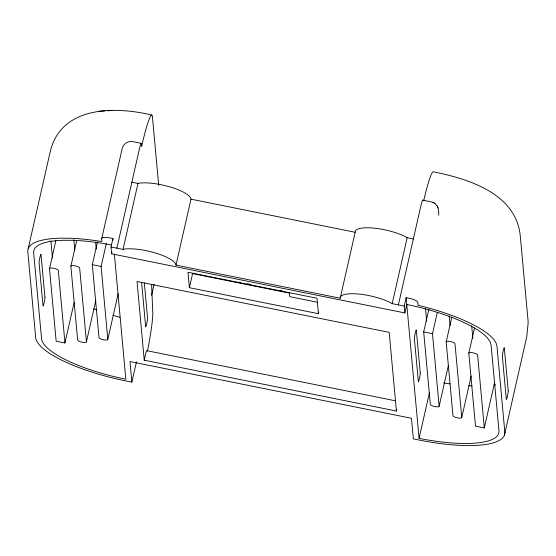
<?xml version="1.0" encoding="UTF-8"?>
<svg xmlns="http://www.w3.org/2000/svg" width="556" height="556" viewBox="0 0 556 556"><rect width="100%" height="100%" fill="white"/><g stroke="black" fill="none" stroke-linecap="round" stroke-linejoin="round"><path stroke-width="0.83" d="M136.477 361.831L131.869 382.132L126.004 380.95A90.065 24.672 12.8 0 1 35.674 337.471L27.8 251.673A90.065 24.672 12.8 0 1 60.34 238.19L69.736 238.246A90.065 24.672 12.8 0 1 101.943 241.575L101.685 238.781A9.007 2.467 12.8 0 1 110.248 237.975L112.931 238.517L111.012 246.968L123.057 249.387L137.971 183.424L140.362 183.007A30.024 8.222 12.8 0 1 172.151 187.594A30.024 8.222 12.8 0 1 190.979 199.173L355.18 232.276A30.024 8.222 12.8 0 1 372.555 228.002A30.024 8.222 12.8 0 1 404.685 236.3L407.173 237.704L413.351 238.955M28.245 248.462L50.631 149.925C62.668 105.584 115.773 106.377 151.802 115.057M74.177 302.367L64.955 342.955L56.163 341.182L49.505 268.68L55.843 240.776M95.847 300.379L86.437 341.808A4.504 1.237 12.8 0 1 82.156 342.211A4.504 1.237 12.8 0 1 77.638 340.036L70.869 266.248L76.631 240.887M118.171 293.721L107.801 339.382A4.504 1.237 12.8 0 1 103.52 339.779A4.504 1.237 12.8 0 1 99.003 337.61L92.31 264.677L97.495 241.846M101.685 238.781L122.153 148.688C123.084 143.955 128.019 140.647 132.745 141.641L141.293 143.365M107.801 339.382L101.109 266.449L106.293 243.625M131.869 382.132L129.979 361.539L411.475 418.293L413.358 438.886L419.224 440.067A90.065 24.672 12.8 0 0 504.827 432.068L496.953 346.263A90.065 24.672 12.8 0 0 418.126 305.32L417.869 302.527A9.007 2.467 12.8 0 0 408.841 298.183L406.151 297.641L419.071 438.35A84.06 23.032 12.8 0 0 498.968 430.879L491.094 345.081L490.1 341.808L487.723 338.298A84.06 23.032 12.8 0 0 406.783 304.507L404.865 312.945L111.645 253.828L112.027 252.139M116.878 248.15L139.264 149.613A9.007 0.771 -78.6 0 1 141.419 143.74L141.655 146.318A45.036 3.85 -78.6 0 1 152.434 116.955L158.703 185.259M151.593 295.319L154.068 284.436M396.782 409.445L396.414 411.044L144.247 360.205L146.43 350.6L395.205 400.758M404.865 312.945L404.24 306.078L392.195 303.645L389.7 302.242A30.024 8.222 12.8 0 0 357.571 293.943A30.024 8.222 12.8 0 0 340.202 298.218L175.995 265.108L190.979 199.173M318.79 312.041L318.414 313.695L189.394 287.681L192.591 273.608L289.655 293.179M340.202 298.218L355.18 232.276M392.195 303.645L407.173 237.704M398.374 304.896L420.76 206.373A9.007 0.771 -78.6 0 1 422.914 200.501M404.24 306.078L406.151 297.641M448.358 365.605L439.143 406.186A4.504 1.237 12.8 0 1 434.861 406.589A4.504 1.237 12.8 0 1 430.344 404.414L423.686 331.911L428.878 309.087M439.143 406.186L432.485 333.69L437.287 312.548M419.071 438.35L429.44 392.696M471.175 376.058L461.765 417.486A4.504 1.237 12.8 0 1 457.484 417.883A4.504 1.237 12.8 0 1 452.966 415.714L446.19 341.926L451.764 317.406M494.486 383.112L484.304 427.925L475.505 426.153L468.812 353.22L474.574 327.859M504.382 435.272L526.775 336.734L528.2 322.285L520.326 236.508C516.559 193.662 468.736 178.893 433.291 171.818A45.036 3.85 -78.6 0 0 423.728 200.556M123.057 249.387L125.385 248.949A30.024 8.222 12.8 0 1 157.167 253.536A30.024 8.222 12.8 0 1 175.995 265.108M98.593 111.256L104.924 110.901M107.273 110.755L112.583 110.456M131.862 182.194L137.971 183.424M422.782 200.118L432.485 202.162L434.952 203.475L437.12 205.949M238.976 282.114L240.665 282.455M247.413 283.817L250.784 284.498M280.307 290.447L281.996 290.788M317.497 302.262L289.752 296.668L289.363 292.38M92.31 264.677L101.109 266.449M423.686 331.911L432.485 333.69M434.952 203.475L432.964 202.363M437.808 207.353L438.538 210.196M436.863 205.435L438.121 207.979M484.304 427.925L477.611 354.999A4.504 1.237 12.8 0 0 473.093 352.824A4.504 1.237 12.8 0 0 468.812 353.22M471.676 325.67L472.857 338.541M461.765 417.486L454.989 343.698A4.504 1.237 12.8 0 0 450.471 341.523A4.504 1.237 12.8 0 0 446.19 341.926M449.192 315.898L450.061 325.392M425.472 308.323L426.66 321.271M396.414 411.044L389.2 332.37L137.026 281.524L144.247 360.205M318.414 313.695L316.996 298.252L187.977 272.238L189.394 287.681M144.338 282.893L147.569 318.067A4.504 0.382 -78.6 0 1 146.728 323.578A4.504 0.382 -78.6 0 1 145.644 326.518L141.71 283.616A4.504 0.382 -78.6 0 1 141.78 282.406M112.931 238.517L113.09 240.234M114.355 254.016L125.844 379.234A84.06 23.032 12.8 0 1 41.54 338.653L33.666 252.855A84.06 23.032 12.8 0 1 64.037 240.268L72.808 240.324A84.06 23.032 12.8 0 1 111.089 244.897M111.012 246.968L111.645 253.828M95.639 242.277L96.271 249.137M86.437 341.808L79.668 268.027A4.504 1.237 12.8 0 0 75.15 265.851A4.504 1.237 12.8 0 0 70.869 266.248M73.823 239.712L74.775 250.075M64.955 342.955L58.304 270.452A4.504 1.237 12.8 0 0 53.786 268.277A4.504 1.237 12.8 0 0 49.505 268.68M50.902 240.831L52.472 257.991M151.607 284.644L152.726 311.52A43.285 3.697 -78.6 0 1 147.465 351.183M495.604 384.731A84.06 23.032 12.8 0 1 493.957 384.995M472.051 385.885A84.06 23.032 12.8 0 1 468.645 385.725M450.117 383.911A84.06 23.032 12.8 0 1 443.639 382.945M120.006 317.295A84.06 23.032 12.8 0 1 112.799 315.259M96.779 309.956A84.06 23.032 12.8 0 1 93.686 308.788M438.378 210.752A9.014 8.667 7.9 0 1 438.601 215.235M508.226 390.792L504.292 347.889A4.504 0.382 -78.6 0 0 503.215 350.829A4.504 0.382 -78.6 0 0 502.374 356.34L506.307 399.243A4.504 0.382 -78.6 0 0 507.385 396.303A4.504 0.382 -78.6 0 0 508.226 390.792M420.26 373.055L416.326 330.153A4.504 0.382 -78.6 0 0 415.249 333.093A4.504 0.382 -78.6 0 0 414.408 338.604L418.341 381.506A4.504 0.382 -78.6 0 0 419.419 378.567A4.504 0.382 -78.6 0 0 420.26 373.055M44.946 297.349L41.005 254.453A4.504 0.382 -78.6 0 0 39.928 257.386A4.504 0.382 -78.6 0 0 39.087 262.898L43.027 305.8A4.504 0.382 -78.6 0 0 44.105 302.86A4.504 0.382 -78.6 0 0 44.946 297.349"/></g></svg>
